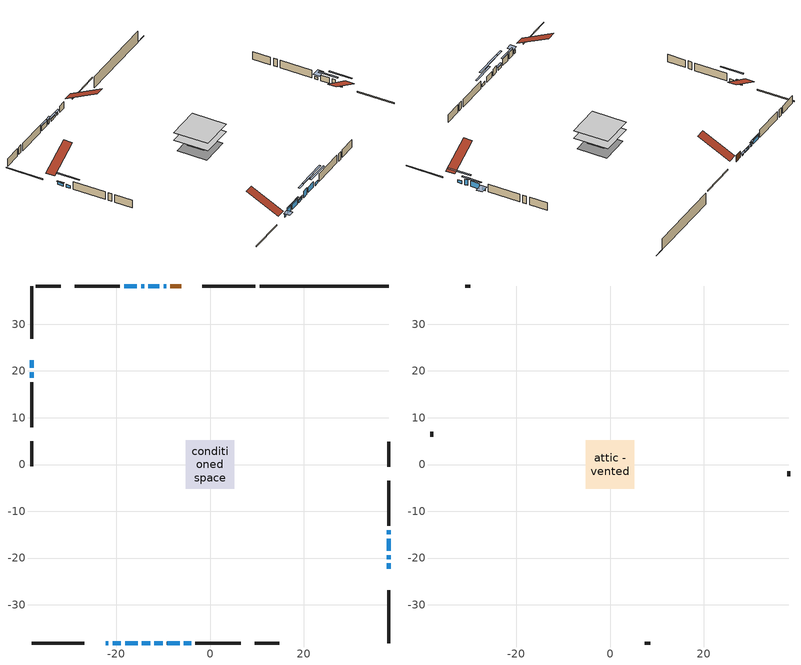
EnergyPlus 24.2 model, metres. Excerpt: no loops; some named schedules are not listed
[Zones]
conditioned space
 floor adiabatic (AdiabaticFloorConstruction): -5.15,-5.15 -5.15,5.15 5.15,5.15 5.15,-5.15 z2.4
 floor foundation (Slab1 construction): -4.51,-4.51 -4.51,4.51 4.51,4.51 4.51,-4.51 z-1.25
 floor foundation (Slab2 construction): -2.49,-2.49 -2.49,2.49 2.49,2.49 2.49,-2.49 z0
 wall outside (RimJoist1 construction): 9.67,38.18 -1.61,38.18 / -38.18,-38.18 -26.91,-38.18 / -38.18,38.18 -38.18,26.91 / 38.18,-38.18 38.18,-26.91 z2.4:2.7
 wall outside (AdiabaticWallConstruction 1): -6.19,38.18 -8.48,38.18 z2.4:4.43
 wall outside (AdiabaticWallConstruction): -22.33,-38.18 -21.77,-38.18 / -5.58,-38.18 -4.05,-38.18 z2.4:3.32; -20.84,-38.18 -19.06,-38.18 / -18.13,-38.18 -15.49,-38.18 / -11.9,-38.18 -10.13,-38.18 z2.4:4.48; -14.56,-38.18 -12.83,-38.18 / 38.18,-22.33 38.18,-21.16 / -38.18,19.73 -38.18,18.56 / 38.18,-14.92 38.18,-14.05 z2.4:3.26; -38.18,22.33 -38.18,20.65 z2.4:3.36; -9.2,-38.18 -6.51,-38.18 / 38.18,-20.23 38.18,-19.37 / 38.18,-18.44 38.18,-15.85 z2.4:4.18; -9.41,38.18 -9.92,38.18 z2.4:2.81; -10.85,38.18 -13.19,38.18 z2.4:2.96; -14.11,38.18 -14.72,38.18 z2.4:3.62; -15.65,38.18 -18.34,38.18 z2.4:3.93
 wall outside (Wall1 construction): -19.26,38.18 -28.94,38.18 / -3.12,-38.18 6.56,-38.18 / -38.18,17.63 -38.18,7.95 / 38.18,-13.13 38.18,-3.45 z2.4:4.84
 wall outside (Wall3 construction): -31.91,38.18 -37.25,38.18 / 9.52,-38.18 14.86,-38.18 / -38.18,4.99 -38.18,-0.36 / 38.18,-0.48 38.18,4.86 z2.4:4.84
 wall foundation (FoundationWall1 construction): 10.6,38.18,-1.25 10.6,38.18,2.4 34.83,38.18,2.4 34.83,38.18,-1.15 38.18,38.18,-1.15 38.18,38.18,-1.25
 window (WindowConstruction 10): -22.33,-38.18 -21.77,-38.18 z2.4:3.31
 window (WindowConstruction 6): -20.84,-38.18 -19.06,-38.18 z2.4:4.48
 window (WindowConstruction 7): -18.13,-38.18 -15.49,-38.18 z2.4:4.48
 window (WindowConstruction 8): -14.56,-38.18 -12.83,-38.18 z2.4:3.26
 window (WindowConstruction 9): -38.18,22.33 -38.18,20.65 z2.4:3.35
 window (WindowConstruction 12): 38.18,-22.33 38.18,-21.16 z2.4:3.26
 window (WindowConstruction 13): -11.9,-38.18 -10.13,-38.18 z2.4:4.48
 window (WindowConstruction 14): -9.2,-38.18 -6.51,-38.18 z2.4:4.18
 window (WindowConstruction 15): -5.58,-38.18 -4.05,-38.18 z2.4:3.31
 window (WindowConstruction 11): -9.41,38.18 -9.92,38.18 z2.4:2.81
 window (WindowConstruction 16): -38.18,19.73 -38.18,18.56 z2.4:3.26
 window (WindowConstruction): 38.18,-20.23 38.18,-19.37 z2.4:4.18
 window (WindowConstruction 1): 38.18,-18.44 38.18,-15.85 z2.4:4.18
 window (WindowConstruction 2): 38.18,-14.92 38.18,-14.06 z2.4:3.26
 window (WindowConstruction 3): -10.85,38.18 -13.18,38.18 z2.4:2.96
 window (WindowConstruction 4): -14.11,38.18 -14.72,38.18 z2.4:3.62
 window (WindowConstruction 5): -15.65,38.18 -18.33,38.18 z2.4:3.93
 door (Door): -6.19,38.18 -8.48,38.18 z2.4:4.43
 ceiling adiabatic (AdiabaticFloorConstruction): 5.15,-5.15 5.15,5.15 -5.15,5.15 -5.15,-5.15 z2.4
attic - vented
 floor to conditioned space (Floor1 construction Reversed): -5.15,-5.15 -5.15,5.15 5.15,5.15 5.15,-5.15 z4.84
 wall outside (Wall2 construction): -29.87,38.18 -30.98,38.18 / 7.49,-38.18 8.59,-38.18 / -38.18,7.02 -38.18,5.91 / 38.18,-2.52 38.18,-1.41 z2.4:4.84
 roof outside (Roof1 construction): -5.26,38.18,4.84 -5.26,28.44,9.71 -2.54,28.44,9.71 -2.54,38.18,4.84; -23.26,-38.18,4.84 -23.26,-28.44,9.71 -25.98,-28.44,9.71 -25.98,-38.18,4.84; -38.18,23.26,4.84 -28.44,23.26,9.71 -28.44,25.98,9.71 -38.18,25.98,4.84; 38.18,-23.26,4.84 28.44,-23.26,9.71 28.44,-25.98,9.71 38.18,-25.98,4.84
shading: -21.16,-38.18 -22.94,-38.18 -22.94,-40.01 -21.16,-40.01 z3.92; -18.86,-38.18 -21.04,-38.18 -21.04,-38.59 -18.86,-38.59 z4.68; -15.29,-38.18 -18.33,-38.18 -18.33,-38.59 -15.29,-38.59 z4.68; -12.53,-38.18 -14.86,-38.18 -14.86,-38.59 -12.53,-38.59 z3.56; -38.18,20.45 -38.18,22.53 -38.59,22.53 -38.59,20.45 z3.56; 38.18,-18.24 38.18,-25.25 38.59,-25.25 38.59,-18.24 z6.18; -7.21,-38.18 -14.82,-38.18 -14.82,-38.59 -7.21,-38.59 z7.4; -3.16,-38.18 -12.55,-38.18 -12.55,-38.59 -3.16,-38.59 z7.53; -1.13,-38.18 -8.5,-38.18 -8.5,-38.59 -1.13,-38.59 z6.23; -10.53,38.18 -8.8,38.18 -8.8,38.64 -10.53,38.64 z3.42; -38.18,15.64 -38.18,22.65 -38.59,22.65 -38.59,15.64 z6.18; 38.18,-18.61 38.18,-20.99 38.59,-20.99 38.59,-18.61 z4.94; 38.18,-15.09 38.18,-19.2 38.59,-19.2 38.59,-15.09 z4.94; 38.18,-13.6 38.18,-15.38 40.62,-15.38 40.62,-13.6 z3.72; -13.64,38.18 -10.39,38.18 -10.39,38.59 -13.64,38.59 z3.42; -15.18,38.18 -13.65,38.18 -13.65,38.59 -15.18,38.59 z4.08; -18.54,38.18 -15.45,38.18 -15.45,38.59 -18.54,38.59 z4.13
[Building]
Building 1: Terrain=Suburbs
[Site:Location]
Saint John AP_NB: Latitude {deg}=45.32; Longitude {deg}=-65.89; Time Zone {hr}=-4; Elevation {m}=109; Keep Site Location Information=Yes
[Site:GroundTemperature:Shallow]
1.82357, -0.0370019, -0.186003, 0.696932, 4.24142, 7.7694, 10.828, 12.7655, 12.9301, 11.3543, 8.37368, 4.95392
[Site:WaterMainsTemperature]
Calculation Method=Schedule; Temperature Schedule=mains temperature schedule
[Material] Roughness=Rough; Thermal Absorptance=0.9
Name | Thickness {m} | Conductivity {W/m-K} | Density {kg/m3} | Specific Heat {J/kg-K} | Solar Absorptance | Visible Absorptance
asphalt or fiberglass shingles | 0.00635 | 0.162714 | 1121.4 | 1465.45 | 0.4 | 0.4
ceiling loosefill ins | 0.254 | 0.0480833 | 16.02 | 1046.75 | 0.7 | 0.7
ceiling stud and cavity | 0.1397 | 0.26012 | 65.682 | 1177.47 | 0.7 | 0.7
concrete 4.0 in. | 0.1016 | 1.803125 | 2242.8 | 837.4 | 0.7 | 0.7
concrete 8.0 in. | 0.2032 | 1.803125 | 2242.8 | 837.4 | 0.7 | 0.7
door material | 0.04445 | 0.0451087 | 512.64 | 1214.23 | 0.7 | 0.7
floor covering | 0.0127 | 0.0433444 | 54.468 | 1339.84 | 0.6 | 0.6
floor rigid ins; wall rigid ins 1 | 0.512978 | 0.029427 | 32.04 | 1214.23 | 0.7 | 0.7
floor stud and cavity | 0.1397 | 1.75129 | 37.0049 | 1207.88 | 0.7 | 0.7
furniture material conditioned space 1 | 0.1524 | 0.115458 | 640.8 | 1214.23 | 0.6 | 0.6
gypsum board | 0.0127 | 0.160291 | 801 | 837.4 | 0.6 | 0.6
interior vertical ins | 0.025908 | 0.029427 | 32.04 | 1214.23 | 0.7 | 0.7
osb sheathing 0.5 in. | 0.0127 | 0.115458 | 512.64 | 1214.23 | 0.7 | 0.7
osb sheathing 0.75 in. | 0.01905 | 0.115458 | 512.64 | 1214.23 | 0.7 | 0.7
osb sheathing 2.0 in. | 0.0508 | 0.115458 | 512.64 | 1214.23 | 0.7 | 0.7
rim joist rigid ins | 0.103632 | 0.029427 | 32.04 | 1214.23 | 0.7 | 0.7
rim joist stud and cavity | 0.0508 | 0.0406579 | 125.044 | 1163.47 | 0.6 | 0.6
slab rigid ins; wall rigid ins | 0.051816 | 0.029427 | 32.04 | 1214.23 | 0.7 | 0.7
slab rigid ins 1 | 0.0653415 | 0.029427 | 32.04 | 1214.23 | 0.7 | 0.7
wall stud and cavity | 0.1397 | 0.149696 | 139.0536 | 1170.24 | 0.7 | 0.7
wall stud and cavity 1 | 0.0889 | 6.1454 | 50.32683 | 1063.81 | 0.6 | 0.6
wall stud and cavity 2 | 0.1397 | 0.161154 | 139.0536 | 1170.24 | 0.7 | 0.7
wall stud and cavity 3 | 0.0889 | 0.380278 | 52.3479 | 1209.89 | 0.7 | 0.7
wall stud and cavity 4 | 0.0889 | 0.391764 | 83.0341 | 1211.67 | 0.7 | 0.7
wood siding | 0.0254 | 0.102417 | 544.68 | 1172.36 | 0.4 | 0.4
wood siding 1 | 0.00254 | 0.102417 | 544.68 | 1172.36 | 0.4 | 0.4
wood siding 2; wood siding 3; wood siding 4 | 0.0254 | 0.102417 | 544.68 | 1172.36 | 0.7 | 0.7
[WindowMaterial:SimpleGlazingSystem]
Name | U-Factor {W/m2-K} | Solar Heat Gain Coefficient
WindowMaterial | 2.00093 | 0.55
WindowMaterial 1 | 1.89702 | 0.62
WindowMaterial 10 | 1.97765 | 0.56
WindowMaterial 11 | 2.06906 | 0.49
WindowMaterial 12 | 2.09461 | 0.5
WindowMaterial 13 | 1.89532 | 0.62
WindowMaterial 14 | 2.00377 | 0.55
WindowMaterial 15 | 2.035563 | 0.53
WindowMaterial 2 | 2.0702 | 0.51
WindowMaterial 3 | 2.11449 | 0.48
WindowMaterial 4 | 2.092343 | 0.49
WindowMaterial 5 | 1.95721 | 0.58
WindowMaterial 6 | 2.04181 | 0.55
WindowMaterial 7 | 1.88453 | 0.63
WindowMaterial 8 | 2.0032 | 0.55
WindowMaterial 9 | 2.24281 | 0.59
[Construction]
AdiabaticFloorConstruction: floor stud and cavity, floor rigid ins, osb sheathing 0.75 in., floor covering
AdiabaticWallConstruction: wood siding 3, wall rigid ins 1, wall stud and cavity 3, gypsum board
AdiabaticWallConstruction 1: wood siding 4, wall rigid ins 1, wall stud and cavity 3, gypsum board
Door: door material
Floor1 construction Reversed: gypsum board, ceiling stud and cavity, ceiling loosefill ins
FoundationWall1 construction: concrete 8.0 in.
furniture construction conditioned space 1: furniture material conditioned space 1
PartitionWallConstruction: gypsum board, wall stud and cavity 4, gypsum board
RimJoist1 construction: wood siding 2, rim joist rigid ins, osb sheathing 2.0 in., rim joist stud and cavity
Roof1 construction: asphalt or fiberglass shingles
Slab1 construction: slab rigid ins, concrete 4.0 in.
Slab2 construction: slab rigid ins 1, concrete 4.0 in.
Wall1 construction: wood siding, wall rigid ins, osb sheathing 0.5 in., wall stud and cavity, gypsum board
Wall2 construction: wood siding 1, wall stud and cavity 1
Wall3 construction: wood siding, wall rigid ins, osb sheathing 0.5 in., wall stud and cavity 2, gypsum board
WindowConstruction: WindowMaterial
WindowConstruction 1: WindowMaterial 1
WindowConstruction 10: WindowMaterial 10
WindowConstruction 11: WindowMaterial 11
WindowConstruction 12: WindowMaterial 12
WindowConstruction 13; WindowConstruction 6: WindowMaterial 6
WindowConstruction 14: WindowMaterial 13
WindowConstruction 15: WindowMaterial 14
WindowConstruction 16: WindowMaterial 15
WindowConstruction 2: WindowMaterial 2
WindowConstruction 3: WindowMaterial 3
WindowConstruction 4: WindowMaterial 4
WindowConstruction 5: WindowMaterial 5
WindowConstruction 7: WindowMaterial 7
WindowConstruction 8: WindowMaterial 8
WindowConstruction 9: WindowMaterial 9
[Zone] Multiplier=1; Part of Total Floor Area=Yes
Name | Volume {m3}
attic - vented | 81.4586
conditioned space | 552.8
[Space]
Name | Zone | Volume {m3}
attic - vented 1 | attic - vented | 81.4586
conditioned space 1 | conditioned space | 552.8
[ZoneInfiltration:EffectiveLeakageArea]
infil attic - vented 1: Zone or Space=attic - vented 1; Schedule=Always On Discrete; Effective Air Leakage Area {cm2}=3744.71; Stack Coefficient=0.000508269; Wind Coefficient=1.52323e-05
[ZoneMixing]
whole house fan mix: Zone or Space=attic - vented; Schedule=Always On Continuous; Design Flow Rate Calculation Method=Flow/Zone; Design Flow Rate {m3/s}=0; Source Zone or Space=conditioned space
[SurfaceProperty:ExposedFoundationPerimeter] Exposed Perimeter Calculation Method=TotalExposedPerimeter
Name | Total Exposed Perimeter {m}
Slab1 | 27.584
Slab2 | 18.44
[InternalMass] Zone or ZoneList=conditioned space; Space or SpaceList=conditioned space 1
Name | Construction | Surface Area {m2}
furniture mass conditioned space 1 | furniture construction conditioned space 1 | 84.888
partition wall mass | PartitionWallConstruction | 212.22
[Lights]
interior lighting: Zone or ZoneList or Space or SpaceList=conditioned space 1; Schedule=interior lighting schedule; Design Level Calculation Method=LightingLevel; Lighting Level {W}=343.2; Return Air Fraction=0; Fraction Radiant=0.6; Fraction Visible=0.2; Fraction Replaceable=1
[People]
occupants: Zone or ZoneList or Space or SpaceList=conditioned space 1; Number of People Schedule=occupants schedule; Number of People Calculation Method=People; Number of People=3; Fraction Radiant=0.314171; Sensible Heat Fraction=0.56303; Activity Level Schedule=occupants activity schedule; Carbon Dioxide Generation Rate {m3/s-W}=0; Enable ASHRAE 55 Comfort Warnings=No; Mean Radiant Temperature Calculation Type=EnclosureAveraged
[ElectricEquipment] Zone or ZoneList or Space or SpaceList=conditioned space 1; Design Level Calculation Method=EquipmentLevel
Name | Schedule | Design Level {W} | Fraction Latent | Fraction Radiant | Fraction Lost
clothes dryer | clothes dryer schedule | 140.772 | 0.015 | 0.081 | 0.85
clothes washer | clothes washer schedule | 32.1985 | 0.03 | 0.162 | 0.7
cooking range | cooking range schedule | 215.147 | 0.08 | 0.432 | 0.2
dishwasher | dishwasher schedule | 66.8632 | 0.3 | 0.18 | 0.4
fridge | fridge schedule | 72.9452 | 0 | 0.6 | 0
mech vent bath fan 0 | mech vent bath fan 0 schedule | 50.2 | 0 | 0 | 1
mech vent bath fan 1 | mech vent bath fan 1 schedule | 50.2 | 0 | 0 | 1
mech vent house fan | mech vent house fan schedule | 33.92 | 0 | 0 | 0.5
mech vent house fan cfis | mech vent house fan cfis schedule | 0 | 0 | 0 | 0
misc plug loads | misc plug loads schedule | 494.7 | 0.045 | 0.513 | 0.1
whole house fan | Always On Discrete | 0 | 0 | 0 | 1
[OtherEquipment] Zone or ZoneList or Space or SpaceList=conditioned space 1; Design Level Calculation Method=EquipmentLevel
Name | Fuel Type | Schedule | Design Level {W} | Fraction Latent | Fraction Radiant | Fraction Lost
clothes dryer 1 | Electricity | clothes dryer schedule | 0 | 0.015 | 0.081 | 0.85
cooking range 1 | Electricity | cooking range schedule | 0 | 0.08 | 0.432 | 0.2
general water use latent | None | general water use schedule | 62.594 | 1 | 0 | 0
general water use sensible | None | general water use schedule | -61.6891 | 0 | 0.6 | 0
mech vent house fan latent load | None | Always On Discrete | 0 | 1 | 0 | 0
mech vent house fan sensible load | None | Always On Discrete | 0 | 0 | 0 | 0
water heater energy adjustment1 | Electricity | Always On Discrete | 0.01 | 0 | 0 | 1
[ZoneInfiltration:DesignFlowRate] Zone or ZoneList or Space or SpaceList=conditioned space 1; Schedule=Always On Discrete; Design Flow Rate Calculation Method=Flow/Zone; Design Flow Rate {m3/s}=0
infil flow; natural vent flow; whole house fan flow
[ZoneControl:Thermostat]
conditioned space Thermostat: Zone or ZoneList=conditioned space; Control Type Schedule=conditioned space Thermostat Schedule; Control 1=conditioned space temperature setpoint; Temperature Difference Between Cutout And Setpoint {deltaC}=0
[ThermostatSetpoint:DualSetpoint]
conditioned space temperature setpoint: Heating Setpoint Temperature Schedule=heating setpoint; Cooling Setpoint Temperature Schedule=cooling setpoint
[Zone equipment]
conditioned space: electric baseboard
[Foundation:Kiva] Initial Indoor Air Temperature {C}=18; Wall Depth Below Slab {m}=0.2032
Name | Wall Height Above Grade {m} | Interior Vertical Insulation Material | Interior Vertical Insulation Depth {m}
Foundation Kiva 1 | 2.40003
Foundation Kiva 2 | 0.1016 | interior vertical ins | 0.1016
[Foundation:Kiva:Settings]
Soil Conductivity {W/m-K}=0.849921; Soil Density {kg/m3}=1842.3; Soil Specific Heat {J/kg-K}=418.7; Ground Solar Absorptivity=0.9; Ground Thermal Absorptivity=0.9; Ground Surface Roughness {m}=0.03; Far-Field Width {m}=40; Deep-Ground Boundary Condition=ZeroFlux; Deep-Ground Depth {m}=40; Minimum Cell Dimension {m}=0.2; Maximum Cell Growth Coefficient=3; Simulation Timestep=Timestep
[Exterior:Lights]
exterior lighting: Schedule=exterior lighting schedule; Design Level {W}=75.6
[EnergyManagementSystem:Sensor] Output:Variable or Output:Meter Index Key=conditioned space
Name | Output:Variable or Output:Meter
conditioned_space_clg_unmet_s | Zone Cooling Setpoint Not Met Time
conditioned_space_htg_unmet_s | Zone Heating Setpoint Not Met Time
fridge_tin_s; tin_s; tin_s_1 | Zone Mean Air Temperature
tout_s | Zone Outdoor Air Drybulb Temperature
win_s | Zone Air Humidity Ratio
[Schedule:Constant]
Name | Hourly Value
Always On Continuous; mech vent house fan schedule; mech vent house fan cfis schedule; Always On Discrete | 1
occupants activity schedule | 117.228
fridge schedule | 0
[Schedule:Week:Daily]
interior lighting schedule Week Rule - Jan1-Jan27: interior lighting schedule day, interior lighting schedule day, interior lighting schedule day, interior lighting schedule day, interior lighting schedule day, interior lighting schedule day, interior lighting schedule day, interior lighting schedule default day, interior lighting schedule default day, interior lighting schedule default day, interior lighting schedule default day, interior lighting schedule default day
interior lighting schedule Week Rule - Jan28-Feb3: interior lighting schedule day, interior lighting schedule day, interior lighting schedule day, interior lighting schedule day, interior lighting schedule day 1, interior lighting schedule day 1, interior lighting schedule day 1, interior lighting schedule default day, interior lighting schedule default day, interior lighting schedule default day, interior lighting schedule default day, interior lighting schedule default day
interior lighting schedule Week Rule - Feb4-Feb24: interior lighting schedule day 1, interior lighting schedule day 1, interior lighting schedule day 1, interior lighting schedule day 1, interior lighting schedule day 1, interior lighting schedule day 1, interior lighting schedule day 1, interior lighting schedule default day, interior lighting schedule default day, interior lighting schedule default day, interior lighting schedule default day, interior lighting schedule default day
interior lighting schedule Week Rule - Feb25-Mar3: interior lighting schedule day 1, interior lighting schedule day 1, interior lighting schedule day 1, interior lighting schedule day 1, interior lighting schedule day 2, interior lighting schedule day 2, interior lighting schedule day 2, interior lighting schedule default day, interior lighting schedule default day, interior lighting schedule default day, interior lighting schedule default day, interior lighting schedule default day
interior lighting schedule Week Rule - Mar4-Mar31: interior lighting schedule day 2, interior lighting schedule day 2, interior lighting schedule day 2, interior lighting schedule day 2, interior lighting schedule day 2, interior lighting schedule day 2, interior lighting schedule day 2, interior lighting schedule default day, interior lighting schedule default day, interior lighting schedule default day, interior lighting schedule default day, interior lighting schedule default day
interior lighting schedule Week Rule - Apr1-Apr28: interior lighting schedule day 3, interior lighting schedule day 3, interior lighting schedule day 3, interior lighting schedule day 3, interior lighting schedule day 3, interior lighting schedule day 3, interior lighting schedule day 3, interior lighting schedule default day, interior lighting schedule default day, interior lighting schedule default day, interior lighting schedule default day, interior lighting schedule default day
interior lighting schedule Week Rule - Apr29-May5: interior lighting schedule day 3, interior lighting schedule day 3, interior lighting schedule day 4, interior lighting schedule day 4, interior lighting schedule day 4, interior lighting schedule day 4, interior lighting schedule day 4, interior lighting schedule default day, interior lighting schedule default day, interior lighting schedule default day, interior lighting schedule default day, interior lighting schedule default day
interior lighting schedule Week Rule - May6-May26: interior lighting schedule day 4, interior lighting schedule day 4, interior lighting schedule day 4, interior lighting schedule day 4, interior lighting schedule day 4, interior lighting schedule day 4, interior lighting schedule day 4, interior lighting schedule default day, interior lighting schedule default day, interior lighting schedule default day, interior lighting schedule default day, interior lighting schedule default day
interior lighting schedule Week Rule - May27-Jun2: interior lighting schedule day 4, interior lighting schedule day 4, interior lighting schedule day 4, interior lighting schedule day 4, interior lighting schedule day 4, interior lighting schedule day 5, interior lighting schedule day 5, interior lighting schedule default day, interior lighting schedule default day, interior lighting schedule default day, interior lighting schedule default day, interior lighting schedule default day
interior lighting schedule Week Rule - Jun3-Jun30: interior lighting schedule day 5, interior lighting schedule day 5, interior lighting schedule day 5, interior lighting schedule day 5, interior lighting schedule day 5, interior lighting schedule day 5, interior lighting schedule day 5, interior lighting schedule default day, interior lighting schedule default day, interior lighting schedule default day, interior lighting schedule default day, interior lighting schedule default day
interior lighting schedule Week Rule - Jul1-Jul28: interior lighting schedule day 6, interior lighting schedule day 6, interior lighting schedule day 6, interior lighting schedule day 6, interior lighting schedule day 6, interior lighting schedule day 6, interior lighting schedule day 6, interior lighting schedule default day, interior lighting schedule default day, interior lighting schedule default day, interior lighting schedule default day, interior lighting schedule default day
interior lighting schedule Week Rule - Jul29-Aug4: interior lighting schedule day 6, interior lighting schedule day 6, interior lighting schedule day 6, interior lighting schedule day 7, interior lighting schedule day 7, interior lighting schedule day 7, interior lighting schedule day 7, interior lighting schedule default day, interior lighting schedule default day, interior lighting schedule default day, interior lighting schedule default day, interior lighting schedule default day
interior lighting schedule Week Rule - Aug5-Aug25: interior lighting schedule day 7, interior lighting schedule day 7, interior lighting schedule day 7, interior lighting schedule day 7, interior lighting schedule day 7, interior lighting schedule day 7, interior lighting schedule day 7, interior lighting schedule default day, interior lighting schedule default day, interior lighting schedule default day, interior lighting schedule default day, interior lighting schedule default day
interior lighting schedule Week Rule - Aug26-Sep1: interior lighting schedule day 7, interior lighting schedule day 7, interior lighting schedule day 7, interior lighting schedule day 7, interior lighting schedule day 7, interior lighting schedule day 7, interior lighting schedule day 8, interior lighting schedule default day, interior lighting schedule default day, interior lighting schedule default day, interior lighting schedule default day, interior lighting schedule default day
interior lighting schedule Week Rule - Sep2-Sep29: interior lighting schedule day 8, interior lighting schedule day 8, interior lighting schedule day 8, interior lighting schedule day 8, interior lighting schedule day 8, interior lighting schedule day 8, interior lighting schedule day 8, interior lighting schedule default day, interior lighting schedule default day, interior lighting schedule default day, interior lighting schedule default day, interior lighting schedule default day
interior lighting schedule Week Rule - Sep30-Oct6: interior lighting schedule day 8, interior lighting schedule day 9, interior lighting schedule day 9, interior lighting schedule day 9, interior lighting schedule day 9, interior lighting schedule day 9, interior lighting schedule day 9, interior lighting schedule default day, interior lighting schedule default day, interior lighting schedule default day, interior lighting schedule default day, interior lighting schedule default day
interior lighting schedule Week Rule - Oct7-Oct27: interior lighting schedule day 9, interior lighting schedule day 9, interior lighting schedule day 9, interior lighting schedule day 9, interior lighting schedule day 9, interior lighting schedule day 9, interior lighting schedule day 9, interior lighting schedule default day, interior lighting schedule default day, interior lighting schedule default day, interior lighting schedule default day, interior lighting schedule default day
interior lighting schedule Week Rule - Oct28-Nov3: interior lighting schedule day 9, interior lighting schedule day 9, interior lighting schedule day 9, interior lighting schedule day 9, interior lighting schedule day 10, interior lighting schedule day 10, interior lighting schedule day 10, interior lighting schedule default day, interior lighting schedule default day, interior lighting schedule default day, interior lighting schedule default day, interior lighting schedule default day
interior lighting schedule Week Rule - Nov4-Nov24: interior lighting schedule day 10, interior lighting schedule day 10, interior lighting schedule day 10, interior lighting schedule day 10, interior lighting schedule day 10, interior lighting schedule day 10, interior lighting schedule day 10, interior lighting schedule default day, interior lighting schedule default day, interior lighting schedule default day, interior lighting schedule default day, interior lighting schedule default day
interior lighting schedule Week Rule - Nov25-Dec1: interior lighting schedule day 10, interior lighting schedule day 10, interior lighting schedule day 10, interior lighting schedule day 10, interior lighting schedule day 10, interior lighting schedule day 10, interior lighting schedule day 11, interior lighting schedule default day, interior lighting schedule default day, interior lighting schedule default day, interior lighting schedule default day, interior lighting schedule default day
interior lighting schedule Week Rule - Dec2-Dec31: interior lighting schedule day 11, interior lighting schedule day 11, interior lighting schedule day 11, interior lighting schedule day 11, interior lighting schedule day 11, interior lighting schedule day 11, interior lighting schedule day 11, interior lighting schedule default day, interior lighting schedule default day, interior lighting schedule default day, interior lighting schedule default day, interior lighting schedule default day
occupants schedule Week Rule - Jan1-Dec31: occupants schedule day, occupants schedule day, occupants schedule day, occupants schedule day, occupants schedule day, occupants schedule day, occupants schedule day, occupants schedule default day, occupants schedule default day, occupants schedule default day, occupants schedule default day, occupants schedule default day
clothes dryer schedule Week Rule - Jan1-Dec31: clothes dryer schedule day, clothes dryer schedule day, clothes dryer schedule day, clothes dryer schedule day, clothes dryer schedule day, clothes dryer schedule day, clothes dryer schedule day, clothes dryer schedule default day, clothes dryer schedule default day, clothes dryer schedule default day, clothes dryer schedule default day, clothes dryer schedule default day
clothes washer schedule Week Rule - Jan1-Dec31: clothes washer schedule day, clothes washer schedule day, clothes washer schedule day, clothes washer schedule day, clothes washer schedule day, clothes washer schedule day, clothes washer schedule day, clothes washer schedule default day, clothes washer schedule default day, clothes washer schedule default day, clothes washer schedule default day, clothes washer schedule default day
cooking range schedule Week Rule - Jan1-Dec31: cooking range schedule day, cooking range schedule day, cooking range schedule day, cooking range schedule day, cooking range schedule day, cooking range schedule day, cooking range schedule day, cooking range schedule default day, cooking range schedule default day, cooking range schedule default day, cooking range schedule default day, cooking range schedule default day
dishwasher schedule Week Rule - Jan1-Dec31: dishwasher schedule day, dishwasher schedule day, dishwasher schedule day, dishwasher schedule day, dishwasher schedule day, dishwasher schedule day, dishwasher schedule day, dishwasher schedule default day, dishwasher schedule default day, dishwasher schedule default day, dishwasher schedule default day, dishwasher schedule default day
mech vent bath fan 0 schedule Week Rule - Jan1-Dec31: mech vent bath fan 0 schedule day, mech vent bath fan 0 schedule day, mech vent bath fan 0 schedule day, mech vent bath fan 0 schedule day, mech vent bath fan 0 schedule day, mech vent bath fan 0 schedule day, mech vent bath fan 0 schedule day, mech vent bath fan 0 schedule default day, mech vent bath fan 0 schedule default day, mech vent bath fan 0 schedule default day, mech vent bath fan 0 schedule default day, mech vent bath fan 0 schedule default day
mech vent bath fan 1 schedule Week Rule - Jan1-Dec31: mech vent bath fan 1 schedule day, mech vent bath fan 1 schedule day, mech vent bath fan 1 schedule day, mech vent bath fan 1 schedule day, mech vent bath fan 1 schedule day, mech vent bath fan 1 schedule day, mech vent bath fan 1 schedule day, mech vent bath fan 1 schedule default day, mech vent bath fan 1 schedule default day, mech vent bath fan 1 schedule default day, mech vent bath fan 1 schedule default day, mech vent bath fan 1 schedule default day
misc plug loads schedule Week Rule - Jan1-Dec31: misc plug loads schedule day, misc plug loads schedule day, misc plug loads schedule day, misc plug loads schedule day, misc plug loads schedule day, misc plug loads schedule day, misc plug loads schedule day, misc plug loads schedule default day, misc plug loads schedule default day, misc plug loads schedule default day, misc plug loads schedule default day, misc plug loads schedule default day
general water use schedule Week Rule - Jan1-Dec31: general water use schedule day, general water use schedule day, general water use schedule day, general water use schedule day, general water use schedule day, general water use schedule day, general water use schedule day, general water use schedule default day, general water use schedule default day, general water use schedule default day, general water use schedule default day, general water use schedule default day
exterior lighting schedule Week Rule - Jan1-Jan27: exterior lighting schedule day, exterior lighting schedule day, exterior lighting schedule day, exterior lighting schedule day, exterior lighting schedule day, exterior lighting schedule day, exterior lighting schedule day, exterior lighting schedule default day, exterior lighting schedule default day, exterior lighting schedule default day, exterior lighting schedule default day, exterior lighting schedule default day
exterior lighting schedule Week Rule - Jan28-Feb3: exterior lighting schedule day, exterior lighting schedule day, exterior lighting schedule day, exterior lighting schedule day, exterior lighting schedule day 1, exterior lighting schedule day 1, exterior lighting schedule day 1, exterior lighting schedule default day, exterior lighting schedule default day, exterior lighting schedule default day, exterior lighting schedule default day, exterior lighting schedule default day
exterior lighting schedule Week Rule - Feb4-Feb24: exterior lighting schedule day 1, exterior lighting schedule day 1, exterior lighting schedule day 1, exterior lighting schedule day 1, exterior lighting schedule day 1, exterior lighting schedule day 1, exterior lighting schedule day 1, exterior lighting schedule default day, exterior lighting schedule default day, exterior lighting schedule default day, exterior lighting schedule default day, exterior lighting schedule default day
exterior lighting schedule Week Rule - Feb25-Mar3: exterior lighting schedule day 1, exterior lighting schedule day 1, exterior lighting schedule day 1, exterior lighting schedule day 1, exterior lighting schedule day 2, exterior lighting schedule day 2, exterior lighting schedule day 2, exterior lighting schedule default day, exterior lighting schedule default day, exterior lighting schedule default day, exterior lighting schedule default day, exterior lighting schedule default day
exterior lighting schedule Week Rule - Mar4-Mar31: exterior lighting schedule day 2, exterior lighting schedule day 2, exterior lighting schedule day 2, exterior lighting schedule day 2, exterior lighting schedule day 2, exterior lighting schedule day 2, exterior lighting schedule day 2, exterior lighting schedule default day, exterior lighting schedule default day, exterior lighting schedule default day, exterior lighting schedule default day, exterior lighting schedule default day
exterior lighting schedule Week Rule - Apr1-Apr28: exterior lighting schedule day 3, exterior lighting schedule day 3, exterior lighting schedule day 3, exterior lighting schedule day 3, exterior lighting schedule day 3, exterior lighting schedule day 3, exterior lighting schedule day 3, exterior lighting schedule default day, exterior lighting schedule default day, exterior lighting schedule default day, exterior lighting schedule default day, exterior lighting schedule default day
exterior lighting schedule Week Rule - Apr29-May5: exterior lighting schedule day 3, exterior lighting schedule day 3, exterior lighting schedule day 4, exterior lighting schedule day 4, exterior lighting schedule day 4, exterior lighting schedule day 4, exterior lighting schedule day 4, exterior lighting schedule default day, exterior lighting schedule default day, exterior lighting schedule default day, exterior lighting schedule default day, exterior lighting schedule default day
exterior lighting schedule Week Rule - May6-May26: exterior lighting schedule day 4, exterior lighting schedule day 4, exterior lighting schedule day 4, exterior lighting schedule day 4, exterior lighting schedule day 4, exterior lighting schedule day 4, exterior lighting schedule day 4, exterior lighting schedule default day, exterior lighting schedule default day, exterior lighting schedule default day, exterior lighting schedule default day, exterior lighting schedule default day
exterior lighting schedule Week Rule - May27-Jun2: exterior lighting schedule day 4, exterior lighting schedule day 4, exterior lighting schedule day 4, exterior lighting schedule day 4, exterior lighting schedule day 4, exterior lighting schedule day 5, exterior lighting schedule day 5, exterior lighting schedule default day, exterior lighting schedule default day, exterior lighting schedule default day, exterior lighting schedule default day, exterior lighting schedule default day
exterior lighting schedule Week Rule - Jun3-Jun30: exterior lighting schedule day 5, exterior lighting schedule day 5, exterior lighting schedule day 5, exterior lighting schedule day 5, exterior lighting schedule day 5, exterior lighting schedule day 5, exterior lighting schedule day 5, exterior lighting schedule default day, exterior lighting schedule default day, exterior lighting schedule default day, exterior lighting schedule default day, exterior lighting schedule default day
[Schedule:Year]
interior lighting schedule: interior lighting schedule Week Rule - Jan1-Jan27, 1, 1, 1, 27, interior lighting schedule Week Rule - Jan28-Feb3, 1, 28, 2, 3, interior lighting schedule Week Rule - Feb4-Feb24, 2, 4, 2, 24, interior lighting schedule Week Rule - Feb25-Mar3, 2, 25, 3, 3, interior lighting schedule Week Rule - Mar4-Mar31, 3, 4, 3, 31, interior lighting schedule Week Rule - Apr1-Apr28, 4, 1, 4, 28, interior lighting schedule Week Rule - Apr29-May5, 4, 29, 5, 5, interior lighting schedule Week Rule - May6-May26, 5, 6, 5, 26, interior lighting schedule Week Rule - May27-Jun2, 5, 27, 6, 2, interior lighting schedule Week Rule - Jun3-Jun30, 6, 3, 6, 30, interior lighting schedule Week Rule - Jul1-Jul28, 7, 1, 7, 28, interior lighting schedule Week Rule - Jul29-Aug4, 7, 29, 8, 4, interior lighting schedule Week Rule - Aug5-Aug25, 8, 5, 8, 25, interior lighting schedule Week Rule - Aug26-Sep1, 8, 26, 9, 1, interior lighting schedule Week Rule - Sep2-Sep29, 9, 2, 9, 29, interior lighting schedule Week Rule - Sep30-Oct6, 9, 30, 10, 6, interior lighting schedule Week Rule - Oct7-Oct27, 10, 7, 10, 27, interior lighting schedule Week Rule - Oct28-Nov3, 10, 28, 11, 3, interior lighting schedule Week Rule - Nov4-Nov24, 11, 4, 11, 24, interior lighting schedule Week Rule - Nov25-Dec1, 11, 25, 12, 1, interior lighting schedule Week Rule - Dec2-Dec31, 12, 2, 12, 31
occupants schedule: occupants schedule Week Rule - Jan1-Dec31, 1, 1, 12, 31
clothes dryer schedule: clothes dryer schedule Week Rule - Jan1-Dec31, 1, 1, 12, 31
clothes washer schedule: clothes washer schedule Week Rule - Jan1-Dec31, 1, 1, 12, 31
cooking range schedule: cooking range schedule Week Rule - Jan1-Dec31, 1, 1, 12, 31
dishwasher schedule: dishwasher schedule Week Rule - Jan1-Dec31, 1, 1, 12, 31
mech vent bath fan 0 schedule: mech vent bath fan 0 schedule Week Rule - Jan1-Dec31, 1, 1, 12, 31
mech vent bath fan 1 schedule: mech vent bath fan 1 schedule Week Rule - Jan1-Dec31, 1, 1, 12, 31
misc plug loads schedule: misc plug loads schedule Week Rule - Jan1-Dec31, 1, 1, 12, 31
general water use schedule: general water use schedule Week Rule - Jan1-Dec31, 1, 1, 12, 31
exterior lighting schedule: exterior lighting schedule Week Rule - Jan1-Jan27, 1, 1, 1, 27, exterior lighting schedule Week Rule - Jan28-Feb3, 1, 28, 2, 3, exterior lighting schedule Week Rule - Feb4-Feb24, 2, 4, 2, 24, exterior lighting schedule Week Rule - Feb25-Mar3, 2, 25, 3, 3, exterior lighting schedule Week Rule - Mar4-Mar31, 3, 4, 3, 31, exterior lighting schedule Week Rule - Apr1-Apr28, 4, 1, 4, 28, exterior lighting schedule Week Rule - Apr29-May5, 4, 29, 5, 5, exterior lighting schedule Week Rule - May6-May26, 5, 6, 5, 26, exterior lighting schedule Week Rule - May27-Jun2, 5, 27, 6, 2, exterior lighting schedule Week Rule - Jun3-Jun30, 6, 3, 6, 30, exterior lighting schedule Week Rule - Jul1-Jul28, 7, 1, 7, 28, exterior lighting schedule Week Rule - Jul29-Aug4, 7, 29, 8, 4, exterior lighting schedule Week Rule - Aug5-Aug25, 8, 5, 8, 25, exterior lighting schedule Week Rule - Aug26-Sep1, 8, 26, 9, 1, exterior lighting schedule Week Rule - Sep2-Sep29, 9, 2, 9, 29, exterior lighting schedule Week Rule - Sep30-Oct6, 9, 30, 10, 6, exterior lighting schedule Week Rule - Oct7-Oct27, 10, 7, 10, 27, exterior lighting schedule Week Rule - Oct28-Nov3, 10, 28, 11, 3, exterior lighting schedule Week Rule - Nov4-Nov24, 11, 4, 11, 24, exterior lighting schedule Week Rule - Nov25-Dec1, 11, 25, 12, 1, exterior lighting schedule Week Rule - Dec2-Dec31, 12, 2, 12, 31
[Schedule:Compact]
conditioned space Thermostat Schedule: Through: 12/31, For: AllDays, Until: 24:00, 4
mains temperature schedule: Through: 01/01, For: AllDays, Until: 24:00, 6.42222, Through: 01/02, For: AllDays, Until: 24:00, 6.36056, Through: 01/03, For: AllDays, Until: 24:00, 6.3, Through: 01/04, For: AllDays, Until: 24:00, 6.24056, Through: 01/05, For: AllDays, Until: 24:00, 6.18167, Through: 01/06, For: AllDays, Until: 24:00, 6.12389, Through: 01/07, For: AllDays, Until: 24:00, 6.06722, Through: 01/08, For: AllDays, Until: 24:00, 6.01167, Through: 01/09, For: AllDays, Until: 24:00, 5.95722, Through: 01/10, For: AllDays, Until: 24:00, 5.90389, Through: 01/11, For: AllDays, Until: 24:00, 5.85111, Through: 01/12, For: AllDays, Until: 24:00, 5.8, Through: 01/13, For: AllDays, Until: 24:00, 5.74944, Through: 01/14, For: AllDays, Until: 24:00, 5.70056, Through: 01/15, For: AllDays, Until: 24:00, 5.65278, Through: 01/16, For: AllDays, Until: 24:00, 5.60556, Through: 01/17, For: AllDays, Until: 24:00, 5.56, Through: 01/18, For: AllDays, Until: 24:00, 5.51556, Through: 01/19, For: AllDays, Until: 24:00, 5.47222, Through: 01/20, For: AllDays, Until: 24:00, 5.43, Through: 01/21, For: AllDays, Until: 24:00, 5.38944, Through: 01/22, For: AllDays, Until: 24:00, 5.34944, Through: 01/23, For: AllDays, Until: 24:00, 5.31111, Through: 01/24, For: AllDays, Until: 24:00, 5.27389, Through: 01/25, For: AllDays, Until: 24:00, 5.23833, Through: 01/26, For: AllDays, Until: 24:00, 5.20333, Through: 01/27, For: AllDays, Until: 24:00, 5.17, Through: 01/28, For: AllDays, Until: 24:00, 5.13833, Through: 01/29, For: AllDays, Until: 24:00, 5.10722, Through: 01/30, For: AllDays, Until: 24:00, 5.07833, Through: 01/31, For: AllDays, Until: 24:00, 5.05, Through: 02/01, For: AllDays, Until: 24:00, 5.02333, Through: 02/02, For: AllDays, Until: 24:00, 4.99778, Through: 02/03, For: AllDays, Until: 24:00, 4.97389, Through: 02/04, For: AllDays, Until: 24:00, 4.95111, Through: 02/05, For: AllDays, Until: 24:00, 4.92944, Through: 02/06, For: AllDays, Until: 24:00, 4.90944, Through: 02/07, For: AllDays, Until: 24:00, 4.89111, Through: 02/08, For: AllDays, Until: 24:00, 4.87389, Through: 02/09, For: AllDays, Until: 24:00, 4.85778, Through: 02/10, For: AllDays, Until: 24:00, 4.84333, Through: 02/11, For: AllDays, Until: 24:00, 4.83, Through: 02/12, For: AllDays, Until: 24:00, 4.81833, Through: 02/13, For: AllDays, Until: 24:00, 4.80833, Through: 02/14, For: AllDays, Until: 24:00, 4.79944, Through: 02/15, For: AllDays, Until: 24:00, 4.79167, Through: 02/16, For: AllDays, Until: 24:00, 4.78556, Through: 02/17, For: AllDays, Until: 24:00, 4.78111, Through: 02/18, For: AllDays, Until: 24:00, 4.77778, Through: 02/19, For: AllDays, Until: 24:00, 4.77556, Through: 02/20, For: AllDays, Until: 24:00, 4.775, Through: 02/21, For: AllDays, Until: 24:00, 4.77611, Through: 02/22, For: AllDays, Until: 24:00, 4.77833, Through: 02/23, For: AllDays, Until: 24:00, 4.78222, Through: 02/24, For: AllDays, Until: 24:00, 4.78778, Through: 02/25, For: AllDays, Until: 24:00, 4.79389, Through: 02/26, For: AllDays, Until: 24:00, 4.80222, Through: 02/27, For: AllDays, Until: 24:00, 4.81167, Through: 02/28, For: AllDays, Until: 24:00, 4.82222, Through: 03/01, For: AllDays, Until: 24:00, 4.83444, Through: 03/02, For: AllDays, Until: 24:00, 4.84833, Through: 03/03, For: AllDays, Until: 24:00, 4.86278, Through: 03/04, For: AllDays, Until: 24:00, 4.87944, Through: 03/05, For: AllDays, Until: 24:00, 4.89722, Through: 03/06, For: AllDays, Until: 24:00, 4.91611, Through: 03/07, For: AllDays, Until: 24:00, 4.93667, Through: 03/08, For: AllDays, Until: 24:00, 4.95833, Through: 03/09, For: AllDays, Until: 24:00, 4.98167, Through: 03/10, For: AllDays, Until: 24:00, 5.00611, Through: 03/11, For: AllDays, Until: 24:00, 5.03222, Through: 03/12, For: AllDays, Until: 24:00, 5.05944, Through: 03/13, For: AllDays, Until: 24:00, 5.08778, Through: 03/14, For: AllDays, Until: 24:00, 5.11778, Through: 03/15, For: AllDays, Until: 24:00, 5.14889, Through: 03/16, For: AllDays, Until: 24:00, 5.18167, Through: 03/17, For: AllDays, Until: 24:00, 5.21556, Through: 03/18, For: AllDays, Until: 24:00, 5.25056, Through: 03/19, For: AllDays, Until: 24:00, 5.28667, Through: 03/20, For: AllDays, Until: 24:00, 5.32444, Through: 03/21, For: AllDays, Until: 24:00, 5.36333, Through: 03/22, For: AllDays, Until: 24:00, 5.40333, Through: 03/23, For: AllDays, Until: 24:00, 5.44444, Through: 03/24, For: AllDays, Until: 24:00, 5.48722, Through: 03/25, For: AllDays, Until: 24:00, 5.53056, Through: 03/26, For: AllDays, Until: 24:00, 5.57556, Through: 03/27, For: AllDays, Until: 24:00, 5.62167, Through: 03/28, For: AllDays, Until: 24:00, 5.66889, Through: 03/29, For: AllDays, Until: 24:00, 5.71722, Through: 03/30, For: AllDays, Until: 24:00, 5.76667, Through: 03/31, For: AllDays, Until: 24:00, 5.81722, Through: 04/01, For: AllDays, Until: 24:00, 5.86889, Through: 04/02, For: AllDays, Until: 24:00, 5.92222, Through: 04/03, For: AllDays, Until: 24:00, 5.97611, Through: 04/04, For: AllDays, Until: 24:00, 6.03056, Through: 04/05, For: AllDays, Until: 24:00, 6.08667, Through: 04/06, For: AllDays, Until: 24:00, 6.14389, Through: 04/07, For: AllDays, Until: 24:00, 6.20167, Through: 04/08, For: AllDays, Until: 24:00, 6.26056, Through: 04/09, For: AllDays, Until: 24:00, 6.32056, Through: 04/10, For: AllDays, Until: 24:00, 6.38167, Through: 04/11, For: AllDays, Until: 24:00, 6.44333, Through: 04/12, For: AllDays, Until: 24:00, 6.50611, Through: 04/13, For: AllDays, Until: 24:00, 6.57, Through: 04/14, For: AllDays, Until: 24:00, 6.63444, Through: 04/15, For: AllDays, Until: 24:00, 6.7, Through: 04/16, For: AllDays, Until: 24:00, 6.76611, Through: 04/17, For: AllDays, Until: 24:00, 6.83333, Through: 04/18, For: AllDays, Until: 24:00, 6.90111, Through: 04/19, For: AllDays, Until: 24:00, 6.97, Through: 04/20, For: AllDays, Until: 24:00, 7.03944, Through: 04/21, For: AllDays, Until: 24:00, 7.10944, Through: 04/22, For: AllDays, Until: 24:00, 7.18056, Through: 04/23, For: AllDays, Until: 24:00, 7.25167, Through: 04/24, For: AllDays, Until: 24:00, 7.32389, Through: 04/25, For: AllDays, Until: 24:00, 7.39722, Through: 04/26, For: AllDays, Until: 24:00, 7.47056, Through: 04/27, For: AllDays, Until: 24:00, 7.545, Through: 04/28, For: AllDays, Until: 24:00, 7.61944, Through: 04/29, For: AllDays, Until: 24:00, 7.695, Through: 04/30, For: AllDays, Until: 24:00, 7.77056, Through: 05/01, For: AllDays, Until: 24:00, 7.84722, Through: 05/02, For: AllDays, Until: 24:00, 7.92389, Through: 05/03, For: AllDays, Until: 24:00, 8.00111, Through: 05/04, For: AllDays, Until: 24:00, 8.07944, Through: 05/05, For: AllDays, Until: 24:00, 8.15722, Through: 05/06, For: AllDays, Until: 24:00, 8.23611, Through: 05/07, For: AllDays, Until: 24:00, 8.315, Through: 05/08, For: AllDays, Until: 24:00, 8.39444, Through: 05/09, For: AllDays, Until: 24:00, 8.47444, Through: 05/10, For: AllDays, Until: 24:00, 8.55444, Through: 05/11, For: AllDays, Until: 24:00, 8.635, Through: 05/12, For: AllDays, Until: 24:00, 8.71556, Through: 05/13, For: AllDays, Until: 24:00, 8.79611, Through: 05/14, For: AllDays, Until: 24:00, 8.87722, Through: 05/15, For: AllDays, Until: 24:00, 8.95889, Through: 05/16, For: AllDays, Until: 24:00, 9.04, Through: 05/17, For: AllDays, Until: 24:00, 9.12167, Through: 05/18, For: AllDays, Until: 24:00, 9.20333, Through: 05/19, For: AllDays, Until: 24:00, 9.28556, Through: 05/20, For: AllDays, Until: 24:00, 9.36722, Through: 05/21, For: AllDays, Until: 24:00, 9.44944, Through: 05/22, For: AllDays, Until: 24:00, 9.53111, Through: 05/23, For: AllDays, Until: 24:00, 9.61333, Through: 05/24, For: AllDays, Until: 24:00, 9.695, Through: 05/25, For: AllDays, Until: 24:00, 9.77722, Through: 05/26, For: AllDays, Until: 24:00, 9.85889, Through: 05/27, For: AllDays, Until: 24:00, 9.94056, Through: 05/28, For: AllDays, Until: 24:00, 10.0222, Through: 05/29, For: AllDays, Until: 24:00, 10.1039, Through: 05/30, For: AllDays, Until: 24:00, 10.185, Through: 05/31, For: AllDays, Until: 24:00, 10.2661, Through: 06/01, For: AllDays, Until: 24:00, 10.3472, Through: 06/02, For: AllDays, Until: 24:00, 10.4278, Through: 06/03, For: AllDays, Until: 24:00, 10.5083, Through: 06/04, For: AllDays, Until: 24:00, 10.5883, Through: 06/05, For: AllDays, Until: 24:00, 10.6683, Through: 06/06, For: AllDays, Until: 24:00, 10.7478, Through: 06/07, For: AllDays, Until: 24:00, 10.8267, Through: 06/08, For: AllDays, Until: 24:00, 10.9056, Through: 06/09, For: AllDays, Until: 24:00, 10.9839, Through: 06/10, For: AllDays, Until: 24:00, 11.0617, Through: 06/11, For: AllDays, Until: 24:00, 11.1394, Through: 06/12, For: AllDays, Until: 24:00, 11.2161, Through: 06/13, For: AllDays, Until: 24:00, 11.2928, Through: 06/14, For: AllDays, Until: 24:00, 11.3689, Through: 06/15, For: AllDays, Until: 24:00, 11.4444, Through: 06/16, For: AllDays, Until: 24:00, 11.5189, Through: 06/17, For: AllDays, Until: 24:00, 11.5933, Through: 06/18, For: AllDays, Until: 24:00, 11.6672, Through: 06/19, For: AllDays, Until: 24:00, 11.74, Through: 06/20, For: AllDays, Until: 24:00, 11.8128, Through: 06/21, For: AllDays, Until: 24:00, 11.8844, Through: 06/22, For: AllDays, Until: 24:00, 11.9556, Through: 06/23, For: AllDays, Until: 24:00, 12.0256, Through: 06/24, For: AllDays, Until: 24:00, 12.095, Through: 06/25, For: AllDays, Until: 24:00, 12.1639, Through: 06/26, For: AllDays, Until: 24:00, 12.2322, Through: 06/27, For: AllDays, Until: 24:00, 12.2994, Through: 06/28, For: AllDays, Until: 24:00, 12.3656, Through: 06/29, For: AllDays, Until: 24:00, 12.4311, Through: 06/30, For: AllDays, Until: 24:00, 12.4961, Through: 07/01, For: AllDays, Until: 24:00, 12.56, Through: 07/02, For: AllDays, Until: 24:00, 12.6228, Through: 07/03, For: AllDays, Until: 24:00, 12.685, Through: 07/04, For: AllDays, Until: 24:00, 12.7461, Through: 07/05, For: AllDays, Until: 24:00, 12.8061, Through: 07/06, For: AllDays, Until: 24:00, 12.8656, Through: 07/07, For: AllDays, Until: 24:00, 12.9239, Through: 07/08, For: AllDays, Until: 24:00, 12.9811, Through: 07/09, For: AllDays, Until: 24:00, 13.0372, Through: 07/10, For: AllDays, Until: 24:00, 13.0922, Through: 07/11, For: AllDays, Until: 24:00, 13.1467, Through: 07/12, For: AllDays, Until: 24:00, 13.1994, Through: 07/13, For: AllDays, Until: 24:00, 13.2517, Through: 07/14, For: AllDays, Until: 24:00, 13.3022, Through: 07/15, For: AllDays, Until: 24:00, 13.3522, Through: 07/16, For: AllDays, Until: 24:00, 13.4006, Through: 07/17, For: AllDays, Until: 24:00, 13.4483, Through: 07/18, For: AllDays, Until: 24:00, 13.4944, Through: 07/19, For: AllDays, Until: 24:00, 13.5394, Through: 07/20, For: AllDays, Until: 24:00, 13.5833, Through: 07/21, For: AllDays, Until: 24:00, 13.6261, Through: 07/22, For: AllDays, Until: 24:00, 13.6678, Through: 07/23, For: AllDays, Until: 24:00, 13.7083, Through: 07/24, For: AllDays, Until: 24:00, 13.7472, Through: 07/25, For: AllDays, Until: 24:00, 13.785, Through: 07/26, For: AllDays, Until: 24:00, 13.8217, Through: 07/27, For: AllDays, Until: 24:00, 13.8572, Through: 07/28, For: AllDays, Until: 24:00, 13.8911, Through: 07/29, For: AllDays, Until: 24:00, 13.9239, Through: 07/30, For: AllDays, Until: 24:00, 13.9556, Through: 07/31, For: AllDays, Until: 24:00, 13.9856, Through: 08/01, For: AllDays, Until: 24:00, 14.0144, Through: 08/02, For: AllDays, Until: 24:00, 14.0417, Through: 08/03, For: AllDays, Until: 24:00, 14.0678, Through: 08/04, For: AllDays, Until: 24:00, 14.0928, Through: 08/05, For: AllDays, Until: 24:00, 14.1161, Through: 08/06, For: AllDays, Until: 24:00, 14.1383, Through: 08/07, For: AllDays, Until: 24:00, 14.1594, Through: 08/08, For: AllDays, Until: 24:00, 14.1789, Through: 08/09, For: AllDays, Until: 24:00, 14.1967, Through: 08/10, For: AllDays, Until: 24:00, 14.2133, Through: 08/11, For: AllDays, Until: 24:00, 14.2283, Through: 08/12, For: AllDays, Until: 24:00, 14.2422, Through: 08/13, For: AllDays, Until: 24:00, 14.255, Through: 08/14, For: AllDays, Until: 24:00, 14.2661, Through: 08/15, For: AllDays, Until: 24:00, 14.2756, Through: 08/16, For: AllDays, Until: 24:00, 14.2839, Through: 08/17, For: AllDays, Until: 24:00, 14.2911, Through: 08/18, For: AllDays, Until: 24:00, 14.2967, Through: 08/19, For: AllDays, Until: 24:00, 14.3006, Through: 08/20, For: AllDays, Until: 24:00, 14.3033, Through: 08/21, For: AllDays, Until: 24:00, 14.3044, Through: 08/22, For: AllDays, Until: 24:00, 14.3044, Through: 08/23, For: AllDays, Until: 24:00, 14.3028, Through: 08/24, For: AllDays, Until: 24:00, 14.2994, Through: 08/25, For: AllDays, Until: 24:00, 14.295, Through: 08/26, For: AllDays, Until: 24:00, 14.2894, Through: 08/27, For: AllDays, Until: 24:00, 14.2822, Through: 08/28, For: AllDays, Until: 24:00, 14.2739, Through: 08/29, For: AllDays, Until: 24:00, 14.2633, Through: 08/30, For: AllDays, Until: 24:00, 14.2522, Through: 08/31, For: AllDays, Until: 24:00, 14.2394, Through: 09/01, For: AllDays, Until: 24:00, 14.225, Through: 09/02, For: AllDays, Until: 24:00, 14.2094, Through: 09/03, For: AllDays, Until: 24:00, 14.1928, Through: 09/04, For: AllDays, Until: 24:00, 14.1744, Through: 09/05, For: AllDays, Until: 24:00, 14.1544, Through: 09/06, For: AllDays, Until: 24:00, 14.1333, Through: 09/07, For: AllDays, Until: 24:00, 14.1111, Through: 09/08, For: AllDays, Until: 24:00, 14.0872, Through: 09/09, For: AllDays, Until: 24:00, 14.0622, Through: 09/10, For: AllDays, Until: 24:00, 14.0356, Through: 09/11, For: AllDays, Until: 24:00, 14.0078, Through: 09/12, For: AllDays, Until: 24:00, 13.9783, Through: 09/13, For: AllDays, Until: 24:00, 13.9483, Through: 09/14, For: AllDays, Until: 24:00, 13.9161, Through: 09/15, For: AllDays, Until: 24:00, 13.8833, Through: 09/16, For: AllDays, Until: 24:00, 13.8489, Through: 09/17, For: AllDays, Until: 24:00, 13.8133, Through: 09/18, For: AllDays, Until: 24:00, 13.7767, Through: 09/19, For: AllDays, Until: 24:00, 13.7383, Through: 09/20, For: AllDays, Until: 24:00, 13.6989, Through: 09/21, For: AllDays, Until: 24:00, 13.6583, Through: 09/22, For: AllDays, Until: 24:00, 13.6167, Through: 09/23, For: AllDays, Until: 24:00, 13.5733, Through: 09/24, For: AllDays, Until: 24:00, 13.5294, Through: 09/25, For: AllDays, Until: 24:00, 13.4839, Through: 09/26, For: AllDays, Until: 24:00, 13.4372, Through: 09/27, For: AllDays, Until: 24:00, 13.3894, Through: 09/28, For: AllDays, Until: 24:00, 13.3406, Through: 09/29, For: AllDays, Until: 24:00, 13.2906, Through: 09/30, For: AllDays, Until: 24:00, 13.2394, Through: 10/01, For: AllDays, Until: 24:00, 13.1872, Through: 10/02, For: AllDays, Until: 24:00, 13.1339, Through: 10/03, For: AllDays, Until: 24:00, 13.0794, Through: 10/04, For: AllDays, Until: 24:00, 13.0244, Through: 10/05, For: AllDays, Until: 24:00, 12.9678, Through: 10/06, For: AllDays, Until: 24:00, 12.9106, Through: 10/07, For: AllDays, Until: 24:00, 12.8517, Through: 10/08, For: AllDays, Until: 24:00, 12.7922, Through: 10/09, For: AllDays, Until: 24:00, 12.7322, Through: 10/10, For: AllDays, Until: 24:00, 12.6706, Through: 10/11, For: AllDays, Until: 24:00, 12.6083, Through: 10/12, For: AllDays, Until: 24:00, 12.545, Through: 10/13, For: AllDays, Until: 24:00, 12.4811, Through: 10/14, For: AllDays, Until: 24:00, 12.4161, Through: 10/15, For: AllDays, Until: 24:00, 12.3506, Through: 10/16, For: AllDays, Until: 24:00, 12.2839, Through: 10/17, For: AllDays, Until: 24:00, 12.2161, Through: 10/18, For: AllDays, Until: 24:00, 12.1483, Through: 10/19, For: AllDays, Until: 24:00, 12.0789, Through: 10/20, For: AllDays, Until: 24:00, 12.0094, Through: 10/21, For: AllDays, Until: 24:00, 11.9389, Through: 10/22, For: AllDays, Until: 24:00, 11.8678, Through: 10/23, For: AllDays, Until: 24:00, 11.7956, Through: 10/24, For: AllDays, Until: 24:00, 11.7233, Through: 10/25, For: AllDays, Until: 24:00, 11.65, Through: 10/26, For: AllDays, Until: 24:00, 11.5761, Through: 10/27, For: AllDays, Until: 24:00, 11.5017, Through: 10/28, For: AllDays, Until: 24:00, 11.4267, Through: 10/29, For: AllDays, Until: 24:00, 11.3511, Through: 10/30, For: AllDays, Until: 24:00, 11.275, Through: 10/31, For: AllDays, Until: 24:00, 11.1983, Through: 11/01, For: AllDays, Until: 24:00, 11.1217, Through: 11/02, For: AllDays, Until: 24:00, 11.0439, Through: 11/03, For: AllDays, Until: 24:00, 10.9661, Through: 11/04, For: AllDays, Until: 24:00, 10.8872, Through: 11/05, For: AllDays, Until: 24:00, 10.8083, Through: 11/06, For: AllDays, Until: 24:00, 10.7294, Through: 11/07, For: AllDays, Until: 24:00, 10.65, Through: 11/08, For: AllDays, Until: 24:00, 10.57, Through: 11/09, For: AllDays, Until: 24:00, 10.4894, Through: 11/10, For: AllDays, Until: 24:00, 10.4094, Through: 11/11, For: AllDays, Until: 24:00, 10.3283, Through: 11/12, For: AllDays, Until: 24:00, 10.2472, Through: 11/13, For: AllDays, Until: 24:00, 10.1661, Through: 11/14, For: AllDays, Until: 24:00, 10.085, Through: 11/15, For: AllDays, Until: 24:00, 10.0033, Through: 11/16, For: AllDays, Until: 24:00, 9.92167, Through: 11/17, For: AllDays, Until: 24:00, 9.84, Through: 11/18, For: AllDays, Until: 24:00, 9.75778, Through: 11/19, For: AllDays, Until: 24:00, 9.67611, Through: 11/20, For: AllDays, Until: 24:00, 9.59389, Through: 11/21, For: AllDays, Until: 24:00, 9.51222, Through: 11/22, For: AllDays, Until: 24:00, 9.43, Through: 11/23, For: AllDays, Until: 24:00, 9.34833, Through: 11/24, For: AllDays, Until: 24:00, 9.26611, Through: 11/25, For: AllDays, Until: 24:00, 9.18444, Through: 11/26, For: AllDays, Until: 24:00, 9.10278, Through: 11/27, For: AllDays, Until: 24:00, 9.02111, Through: 11/28, For: AllDays, Until: 24:00, 8.94, Through: 11/29, For: AllDays, Until: 24:00, 8.85833, Through: 11/30, For: AllDays, Until: 24:00, 8.77722, Through: 12/01, For: AllDays, Until: 24:00, 8.69667, Through: 12/02, For: AllDays, Until: 24:00, 8.61611, Through: 12/03, For: AllDays, Until: 24:00, 8.53556, Through: 12/04, For: AllDays, Until: 24:00, 8.45556, Through: 12/05, For: AllDays, Until: 24:00, 8.37611, Through: 12/06, For: AllDays, Until: 24:00, 8.29667, Through: 12/07, For: AllDays, Until: 24:00, 8.21778, Through: 12/08, For: AllDays, Until: 24:00, 8.13944, Through: 12/09, For: AllDays, Until: 24:00, 8.06111, Through: 12/10, For: AllDays, Until: 24:00, 7.98333, Through: 12/11, For: AllDays, Until: 24:00, 7.90611, Through: 12/12, For: AllDays, Until: 24:00, 7.82944, Through: 12/13, For: AllDays, Until: 24:00, 7.75333, Through: 12/14, For: AllDays, Until: 24:00, 7.67722, Through: 12/15, For: AllDays, Until: 24:00, 7.60222, Through: 12/16, For: AllDays, Until: 24:00, 7.52778, Through: 12/17, For: AllDays, Until: 24:00, 7.45333, Through: 12/18, For: AllDays, Until: 24:00, 7.38, Through: 12/19, For: AllDays, Until: 24:00, 7.30722, Through: 12/20, For: AllDays, Until: 24:00, 7.235, Through: 12/21, For: AllDays, Until: 24:00, 7.16389, Through: 12/22, For: AllDays, Until: 24:00, 7.09333, Through: 12/23, For: AllDays, Until: 24:00, 7.02333, Through: 12/24, For: AllDays, Until: 24:00, 6.95389, Through: 12/25, For: AllDays, Until: 24:00, 6.88556, Through: 12/26, For: AllDays, Until: 24:00, 6.81778, Through: 12/27, For: AllDays, Until: 24:00, 6.75056, Through: 12/28, For: AllDays, Until: 24:00, 6.685, Through: 12/29, For: AllDays, Until: 24:00, 6.61944, Through: 12/30, For: AllDays, Until: 24:00, 6.555, Through: 12/31, For: AllDays, Until: 24:00, 6.49167
